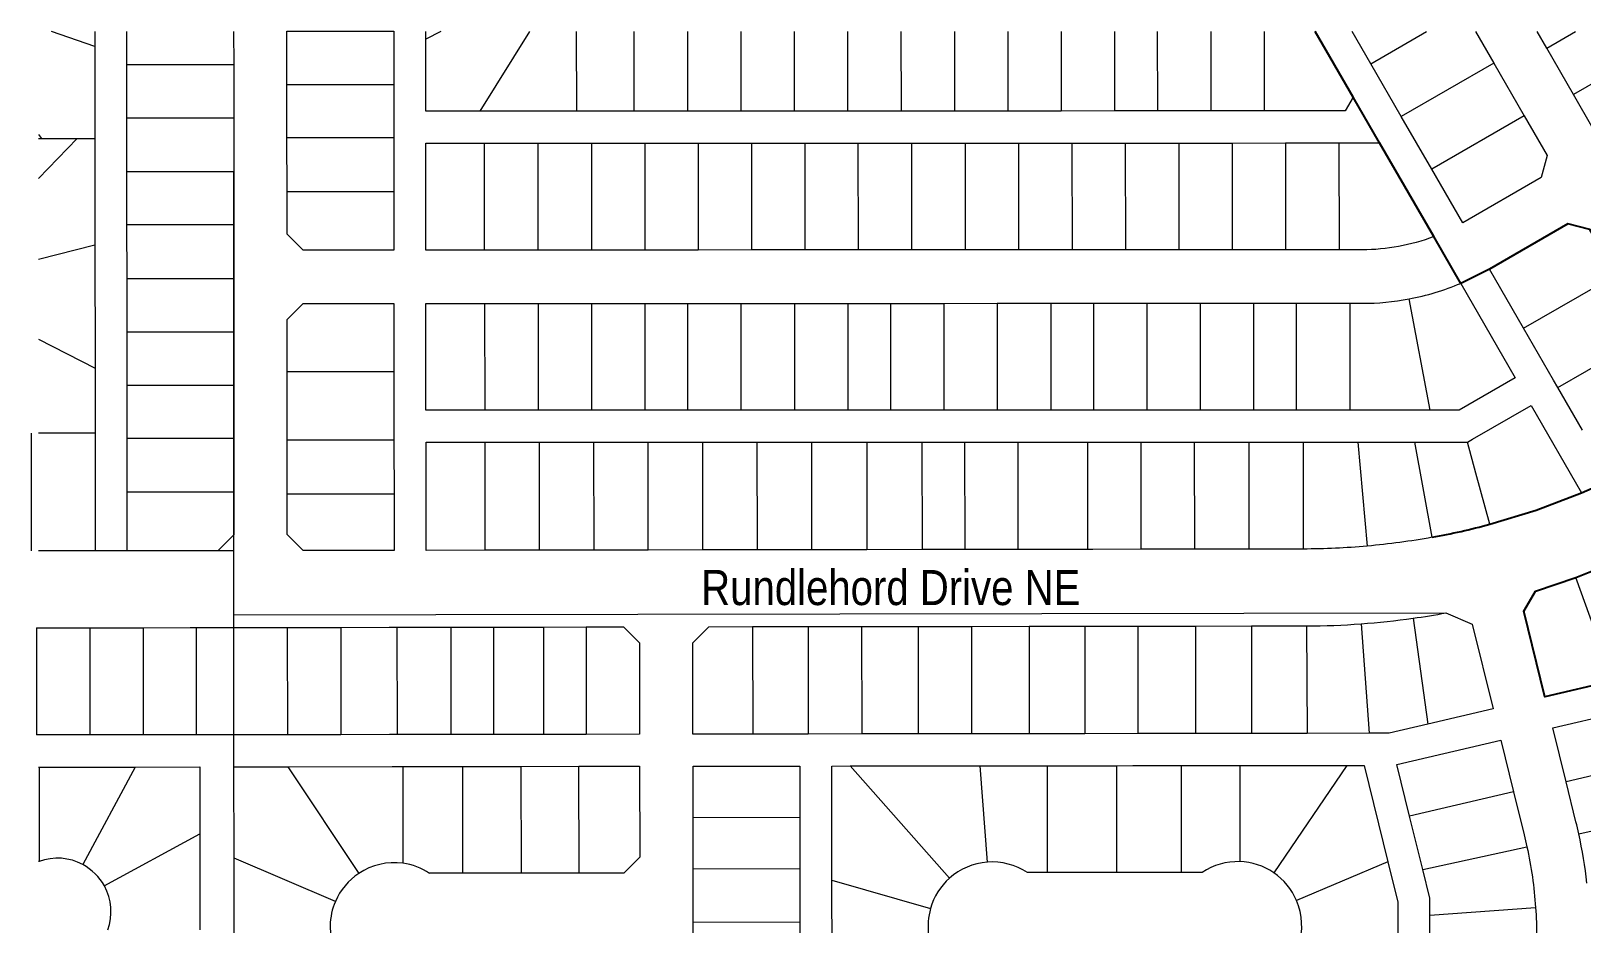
# Model space of a CAD drawing. Extents: x 1799 to 6004, y 5657000 to 5659938.
# Drawn here: x 2043.7 to 2486.4, y 5659282.7 to 5659537.4 of the extents above; entities that cross this region are included whole.
import ezdxf
from ezdxf.enums import TextEntityAlignment as Align

# ---------------------------------------------------------------- set-up
doc = ezdxf.new("R2010")
doc.units = 0
doc.header["$LTSCALE"] = 5
doc.layers.add('L-TITLEDB', color=4, linetype='Continuous')
doc.layers.add('L-TITLEDB-T', color=4, linetype='Continuous')
doc.styles.add('80L', font='ARIALN.TTF', dxfattribs={"height": 10})

msp = doc.modelspace()

# ---------------------------------------------------------------- linework, layer by layer
at = {"layer": 'L-TITLEDB', "lineweight": 0}
for p, q in [((2061.95, 5659532.99), (2049.61, 5659537.26)), ((2071.1, 5659527.8), (2071.09, 5659537.26)), ((2101.58, 5659537.26), (2101.59, 5659527.81)), ((2116.78, 5659537.4), (2147.27, 5659537.42)), ((2116.79, 5659522.16), (2116.78, 5659537.4)), ((2147.27, 5659537.42), (2147.27, 5659522.18)), ((2160.69, 5659537.26), (2156.41, 5659535.11)), ((2156.41, 5659535.11), (2156.41, 5659537.26)), ((2156.42, 5659514.55), (2156.41, 5659535.11)), ((2171.96, 5659514.56), (2186.1, 5659537.26)), ((2199.38, 5659537.26), (2199.39, 5659514.56)), ((2215.85, 5659514.57), (2215.85, 5659537.26)), ((2231.09, 5659537.26), (2231.09, 5659514.57)), ((2246.33, 5659537.26), (2246.34, 5659514.58)), ((2261.57, 5659537.26), (2261.58, 5659514.58)), ((2276.81, 5659537.26), (2276.82, 5659514.59)), ((2292.05, 5659537.26), (2292.06, 5659514.59)), ((2307.29, 5659537.26), (2307.3, 5659514.59)), ((2322.53, 5659537.26), (2322.54, 5659514.6)), ((2337.77, 5659537.26), (2337.78, 5659514.6)), ((2353.01, 5659537.26), (2353.03, 5659514.61)), ((2365.2, 5659537.26), (2365.22, 5659514.61)), ((2380.44, 5659537.26), (2380.46, 5659514.61)), ((2395.68, 5659537.26), (2395.7, 5659514.62)), ((2410.28, 5659537.26), (2421.07, 5659518.58)), ((2426.14, 5659528.06), (2420.82, 5659537.26)), ((2426.14, 5659528.06), (2442.05, 5659537.26)), ((2456.02, 5659537.26), (2461.21, 5659528.28)), ((2476.35, 5659532.49), (2473.59, 5659537.26)), ((2476.35, 5659532.49), (2484.6, 5659537.26)), ((2510.36, 5659534.54), (2483.97, 5659519.3)), ((2061.95, 5659532.99), (2061.97, 5659506.78)), ((2483.97, 5659519.3), (2476.35, 5659532.49)), ((2101.59, 5659527.81), (2071.1, 5659527.8)), ((2071.11, 5659512.56), (2071.1, 5659527.8)), ((2101.59, 5659527.81), (2101.6, 5659512.58)), ((2434.83, 5659513.03), (2426.14, 5659528.06)), ((2461.21, 5659528.28), (2434.83, 5659513.03)), ((2461.21, 5659528.28), (2469.9, 5659513.24)), ((2116.79, 5659522.16), (2147.27, 5659522.18)), ((2116.8, 5659506.92), (2116.79, 5659522.16)), ((2147.27, 5659522.18), (2147.28, 5659506.93)), ((2421.07, 5659518.58), (2418.79, 5659514.62)), ((2489.61, 5659509.53), (2483.97, 5659519.3)), ((2101.6, 5659512.58), (2071.11, 5659512.56)), ((2071.12, 5659497.33), (2071.11, 5659512.56)), ((2101.6, 5659512.58), (2101.6, 5659497.34)), ((2171.96, 5659514.56), (2156.42, 5659514.55)), ((2231.09, 5659514.57), (2215.85, 5659514.57)), ((2246.34, 5659514.58), (2231.09, 5659514.57)), ((2261.58, 5659514.58), (2246.34, 5659514.58)), ((2276.82, 5659514.59), (2261.58, 5659514.58)), ((2292.06, 5659514.59), (2276.82, 5659514.59)), ((2307.3, 5659514.59), (2292.06, 5659514.59)), ((2322.54, 5659514.6), (2307.3, 5659514.59)), ((2337.78, 5659514.6), (2322.54, 5659514.6)), ((2353.03, 5659514.61), (2337.78, 5659514.6)), ((2365.22, 5659514.61), (2353.03, 5659514.61)), ((2380.46, 5659514.61), (2365.22, 5659514.61)), ((2395.7, 5659514.62), (2380.46, 5659514.61)), ((2418.79, 5659514.62), (2395.7, 5659514.62)), ((2443.52, 5659497.99), (2434.83, 5659513.03)), ((2469.9, 5659513.24), (2443.52, 5659497.99)), ((2469.9, 5659513.24), (2476.46, 5659501.89)), ((2045.91, 5659507.91), (2046.73, 5659506.77)), ((2056.92, 5659506.78), (2045.91, 5659495.37)), ((2045.91, 5659506.77), (2046.73, 5659506.77)), ((2046.73, 5659506.77), (2056.92, 5659506.78)), ((2056.92, 5659506.78), (2061.97, 5659506.78)), ((2147.28, 5659506.93), (2116.8, 5659506.92)), ((2116.81, 5659491.67), (2116.8, 5659506.92)), ((2147.28, 5659506.93), (2147.29, 5659491.69)), ((2156.42, 5659505.41), (2173.19, 5659505.42)), ((2156.44, 5659474.94), (2156.42, 5659505.41)), ((2173.19, 5659505.42), (2188.43, 5659505.42)), ((2173.2, 5659474.94), (2173.19, 5659505.42)), ((2188.43, 5659505.42), (2203.67, 5659505.42)), ((2188.43, 5659505.42), (2188.44, 5659474.94)), ((2203.67, 5659505.42), (2218.91, 5659505.43)), ((2203.67, 5659505.42), (2203.68, 5659474.95)), ((2218.91, 5659505.43), (2234.15, 5659505.43)), ((2218.91, 5659505.43), (2218.92, 5659474.95)), ((2234.15, 5659505.43), (2249.39, 5659505.44)), ((2234.15, 5659505.43), (2234.17, 5659474.95)), ((2249.39, 5659505.44), (2264.63, 5659505.44)), ((2249.39, 5659505.44), (2249.41, 5659474.96)), ((2264.63, 5659505.44), (2279.87, 5659505.44)), ((2264.63, 5659505.44), (2264.65, 5659474.96)), ((2279.87, 5659505.44), (2295.11, 5659505.45)), ((2279.89, 5659474.96), (2279.87, 5659505.44)), ((2295.11, 5659505.45), (2310.36, 5659505.45)), ((2295.13, 5659474.97), (2295.11, 5659505.45)), ((2310.36, 5659505.45), (2325.6, 5659505.46)), ((2310.36, 5659505.45), (2310.38, 5659474.97)), ((2325.6, 5659505.46), (2325.62, 5659474.97)), ((2325.6, 5659505.46), (2340.84, 5659505.46)), ((2340.84, 5659505.46), (2340.86, 5659474.98)), ((2340.84, 5659505.46), (2356.08, 5659505.46)), ((2356.08, 5659505.46), (2371.32, 5659505.47)), ((2356.08, 5659505.46), (2356.1, 5659474.98)), ((2371.32, 5659505.47), (2386.56, 5659505.47)), ((2371.32, 5659505.47), (2371.34, 5659474.99)), ((2386.56, 5659505.47), (2401.8, 5659505.48)), ((2386.56, 5659505.47), (2386.58, 5659474.99)), ((2401.8, 5659505.48), (2417.04, 5659505.48)), ((2401.8, 5659505.48), (2401.82, 5659474.99)), ((2417.04, 5659505.48), (2428.64, 5659505.48)), ((2417.04, 5659505.48), (2417.07, 5659475)), ((2428.64, 5659505.48), (2444.09, 5659478.76)), ((2476.46, 5659501.89), (2474.79, 5659495.65)), ((2071.12, 5659497.33), (2101.6, 5659497.34)), ((2071.13, 5659482.09), (2071.12, 5659497.33)), ((2101.6, 5659497.34), (2101.61, 5659482.1)), ((2452.37, 5659482.69), (2443.52, 5659497.99)), ((2474.79, 5659495.65), (2452.37, 5659482.69)), ((2116.81, 5659491.67), (2147.29, 5659491.69)), ((2116.81, 5659479.48), (2116.81, 5659491.67)), ((2147.29, 5659491.69), (2147.3, 5659474.93)), ((2101.61, 5659482.1), (2071.13, 5659482.09)), ((2071.14, 5659466.86), (2071.13, 5659482.09)), ((2101.61, 5659482.1), (2101.62, 5659466.87)), ((2460, 5659469.5), (2482.41, 5659482.46)), ((2482.41, 5659482.46), (2488.66, 5659480.79)), ((2121.39, 5659474.91), (2116.81, 5659479.48)), ((2061.99, 5659476.31), (2045.91, 5659472.22)), ((2061.99, 5659476.31), (2062.01, 5659441.26)), ((2147.3, 5659474.93), (2121.39, 5659474.91)), ((2173.2, 5659474.94), (2156.44, 5659474.94)), ((2188.44, 5659474.94), (2173.2, 5659474.94)), ((2203.68, 5659474.95), (2188.44, 5659474.94)), ((2218.92, 5659474.95), (2203.68, 5659474.95)), ((2234.17, 5659474.95), (2218.92, 5659474.95)), ((2249.41, 5659474.96), (2234.17, 5659474.95)), ((2264.65, 5659474.96), (2249.41, 5659474.96)), ((2279.89, 5659474.96), (2264.65, 5659474.96)), ((2295.13, 5659474.97), (2279.89, 5659474.96)), ((2310.38, 5659474.97), (2295.13, 5659474.97)), ((2325.62, 5659474.97), (2310.38, 5659474.97)), ((2340.86, 5659474.98), (2325.62, 5659474.97)), ((2356.1, 5659474.98), (2340.86, 5659474.98)), ((2371.34, 5659474.99), (2356.1, 5659474.98)), ((2386.58, 5659474.99), (2371.34, 5659474.99)), ((2401.82, 5659474.99), (2386.58, 5659474.99)), ((2417.07, 5659475), (2401.82, 5659474.99)), ((2423.7, 5659475), (2417.07, 5659475)), ((2469.75, 5659452.61), (2460, 5659469.5)), ((2469.75, 5659452.61), (2496.14, 5659467.86)), ((2071.14, 5659466.86), (2101.62, 5659466.87)), ((2071.15, 5659451.62), (2071.14, 5659466.86)), ((2101.62, 5659466.87), (2101.63, 5659451.63)), ((2451.8, 5659465.43), (2467.33, 5659438.53)), ((2116.83, 5659455.11), (2121.39, 5659459.68)), ((2121.39, 5659459.68), (2147.3, 5659459.69)), ((2147.3, 5659459.69), (2147.32, 5659440.19)), ((2156.44, 5659459.7), (2173.21, 5659459.7)), ((2156.47, 5659429.23), (2156.44, 5659459.7)), ((2173.21, 5659459.7), (2188.45, 5659459.71)), ((2173.21, 5659459.7), (2173.23, 5659429.23)), ((2188.45, 5659459.71), (2203.69, 5659459.71)), ((2188.45, 5659459.71), (2188.47, 5659429.24)), ((2203.69, 5659459.71), (2203.71, 5659429.24)), ((2203.69, 5659459.71), (2218.93, 5659459.71)), ((2218.93, 5659459.71), (2218.95, 5659429.25)), ((2218.93, 5659459.71), (2231.12, 5659459.71)), ((2231.12, 5659459.71), (2246.36, 5659459.72)), ((2231.12, 5659459.71), (2231.14, 5659429.25)), ((2246.36, 5659459.72), (2246.38, 5659429.25)), ((2246.36, 5659459.72), (2261.61, 5659459.72)), ((2261.61, 5659459.72), (2261.62, 5659429.26)), ((2261.61, 5659459.72), (2276.85, 5659459.72)), ((2276.85, 5659459.72), (2289.04, 5659459.73)), ((2276.85, 5659459.72), (2276.86, 5659429.26)), ((2289.04, 5659459.73), (2289.05, 5659429.26)), ((2289.04, 5659459.73), (2304.28, 5659459.73)), ((2304.28, 5659459.73), (2319.52, 5659459.74)), ((2304.28, 5659459.73), (2304.29, 5659429.26)), ((2319.52, 5659459.74), (2319.53, 5659429.27)), ((2319.52, 5659459.74), (2334.77, 5659459.74)), ((2334.77, 5659459.74), (2334.77, 5659429.27)), ((2334.77, 5659459.74), (2346.96, 5659459.74)), ((2346.96, 5659459.74), (2346.96, 5659429.28)), ((2346.96, 5659459.74), (2362.2, 5659459.74)), ((2362.2, 5659459.74), (2377.44, 5659459.75)), ((2362.2, 5659459.74), (2362.2, 5659429.28)), ((2377.44, 5659459.75), (2377.44, 5659429.28)), ((2377.44, 5659459.75), (2392.68, 5659459.75)), ((2392.68, 5659459.75), (2392.68, 5659429.28)), ((2392.68, 5659459.75), (2404.88, 5659459.75)), ((2404.88, 5659459.75), (2404.87, 5659429.29)), ((2404.88, 5659459.75), (2420.12, 5659459.76)), ((2420.12, 5659459.76), (2420.11, 5659429.29)), ((2420.12, 5659459.76), (2423.7, 5659459.76)), ((2437.04, 5659461), (2442.99, 5659429.3)), ((2116.84, 5659440.18), (2116.83, 5659455.11)), ((2071.15, 5659451.62), (2101.63, 5659451.63)), ((2071.16, 5659436.39), (2071.15, 5659451.62)), ((2101.63, 5659451.63), (2101.64, 5659436.4)), ((2479.51, 5659435.73), (2505.89, 5659450.97)), ((2045.91, 5659449.52), (2062.01, 5659441.26)), ((2062.01, 5659441.26), (2062.03, 5659422.67)), ((2147.32, 5659440.19), (2116.84, 5659440.18)), ((2116.86, 5659420.68), (2116.84, 5659440.18)), ((2467.33, 5659438.53), (2451.33, 5659429.3)), ((2071.16, 5659436.39), (2101.64, 5659436.4)), ((2071.17, 5659421.15), (2071.16, 5659436.39)), ((2101.64, 5659436.4), (2101.65, 5659421.16)), ((2173.23, 5659429.23), (2156.47, 5659429.23)), ((2188.47, 5659429.24), (2173.23, 5659429.23)), ((2203.71, 5659429.24), (2188.47, 5659429.24)), ((2218.95, 5659429.25), (2203.71, 5659429.24)), ((2231.14, 5659429.25), (2218.95, 5659429.25)), ((2246.38, 5659429.25), (2231.14, 5659429.25)), ((2261.62, 5659429.26), (2246.38, 5659429.25)), ((2276.86, 5659429.26), (2261.62, 5659429.26)), ((2289.05, 5659429.26), (2276.86, 5659429.26)), ((2304.29, 5659429.26), (2289.05, 5659429.26)), ((2319.53, 5659429.27), (2304.29, 5659429.26)), ((2334.77, 5659429.27), (2319.53, 5659429.27)), ((2346.96, 5659429.28), (2334.77, 5659429.27)), ((2362.2, 5659429.28), (2346.96, 5659429.28)), ((2377.44, 5659429.28), (2362.2, 5659429.28)), ((2392.68, 5659429.28), (2377.44, 5659429.28)), ((2404.87, 5659429.29), (2392.68, 5659429.28)), ((2420.11, 5659429.29), (2404.87, 5659429.29)), ((2442.99, 5659429.3), (2420.11, 5659429.29)), ((2451.33, 5659429.3), (2442.99, 5659429.3)), ((2471.9, 5659430.62), (2486.31, 5659405.67)), ((2062.03, 5659422.67), (2045.91, 5659422.66)), ((2101.65, 5659421.16), (2071.17, 5659421.15)), ((2071.18, 5659405.92), (2071.17, 5659421.15)), ((2101.65, 5659421.16), (2101.65, 5659405.92)), ((2116.87, 5659405.39), (2116.86, 5659420.68)), ((2156.48, 5659420.09), (2173.24, 5659420.1)), ((2156.5, 5659389.27), (2156.48, 5659420.09)), ((2173.24, 5659420.1), (2173.26, 5659389.3)), ((2173.24, 5659420.1), (2188.78, 5659420.1)), ((2188.78, 5659420.1), (2204.32, 5659420.11)), ((2188.78, 5659420.1), (2188.81, 5659389.32)), ((2204.32, 5659420.11), (2219.86, 5659420.11)), ((2204.32, 5659420.11), (2204.35, 5659389.34)), ((2219.86, 5659420.11), (2235.4, 5659420.11)), ((2219.89, 5659389.36), (2219.86, 5659420.11)), ((2235.4, 5659420.11), (2250.95, 5659420.12)), ((2235.4, 5659420.11), (2235.43, 5659389.39)), ((2250.95, 5659420.12), (2266.49, 5659420.12)), ((2250.95, 5659420.12), (2250.98, 5659389.41)), ((2266.49, 5659420.12), (2282.26, 5659420.12)), ((2266.49, 5659420.12), (2266.52, 5659389.43)), ((2282.26, 5659420.12), (2298.03, 5659420.12)), ((2282.26, 5659420.12), (2282.29, 5659389.46)), ((2298.03, 5659420.12), (2310.22, 5659420.13)), ((2298.03, 5659420.12), (2298.07, 5659389.48)), ((2310.22, 5659420.13), (2310.26, 5659389.5)), ((2310.22, 5659420.13), (2325.46, 5659420.13)), ((2325.5, 5659389.52), (2325.46, 5659420.13)), ((2345.27, 5659420.14), (2345.31, 5659389.55)), ((2360.52, 5659420.14), (2360.55, 5659389.58)), ((2360.52, 5659420.14), (2375.76, 5659420.14)), ((2375.76, 5659420.14), (2375.8, 5659389.6)), ((2375.76, 5659420.14), (2391.3, 5659420.14)), ((2391.3, 5659420.14), (2406.84, 5659420.15)), ((2391.3, 5659420.14), (2391.34, 5659389.62)), ((2406.84, 5659420.15), (2406.88, 5659389.64)), ((2406.84, 5659420.15), (2422.46, 5659420.15)), ((2422.46, 5659420.15), (2438.68, 5659420.16)), ((2422.46, 5659420.15), (2425.14, 5659390.48)), ((2443.65, 5659392.99), (2438.68, 5659420.16)), ((2071.18, 5659405.92), (2101.65, 5659405.92)), ((2101.65, 5659405.92), (2101.66, 5659393.74)), ((2116.88, 5659393.77), (2116.87, 5659405.39)), ((2147.35, 5659405.39), (2147.36, 5659389.25)), ((2121.46, 5659389.21), (2116.88, 5659393.77)), ((2062.05, 5659389.12), (2045.91, 5659389.1)), ((2097.1, 5659389.16), (2071.19, 5659389.13)), ((2147.36, 5659389.25), (2121.46, 5659389.21)), ((2173.26, 5659389.3), (2156.5, 5659389.27)), ((2188.81, 5659389.32), (2173.26, 5659389.3)), ((2204.35, 5659389.34), (2188.81, 5659389.32)), ((2219.89, 5659389.36), (2204.35, 5659389.34)), ((2235.43, 5659389.39), (2219.89, 5659389.36)), ((2250.98, 5659389.41), (2235.43, 5659389.39)), ((2266.52, 5659389.43), (2250.98, 5659389.41)), ((2282.29, 5659389.46), (2266.52, 5659389.43)), ((2298.07, 5659389.48), (2282.29, 5659389.46)), ((2310.26, 5659389.5), (2298.07, 5659389.48)), ((2325.5, 5659389.52), (2310.26, 5659389.5)), ((2375.8, 5659389.6), (2360.55, 5659389.58)), ((2391.34, 5659389.62), (2375.8, 5659389.6)), ((2406.88, 5659389.64), (2391.34, 5659389.62)), ((2495.35, 5659352.06), (2484.66, 5659381.49)), ((2469.81, 5659371.96), (2473.11, 5659377.67)), ((2447.58, 5659371.42), (2455.06, 5659368.25)), ((2475.86, 5659347.51), (2469.81, 5659371.96)), ((2045.28, 5659367.16), (2060.51, 5659367.18)), ((2045.28, 5659367.16), (2045.3, 5659336.6)), ((2060.51, 5659367.18), (2075.75, 5659367.2)), ((2060.51, 5659367.18), (2060.53, 5659336.6)), ((2075.75, 5659367.2), (2075.77, 5659336.61)), ((2090.98, 5659367.22), (2101.65, 5659367.24)), ((2091, 5659336.62), (2090.98, 5659367.22)), ((2101.65, 5659367.24), (2116.89, 5659367.27)), ((2101.67, 5659336.63), (2101.65, 5659367.24)), ((2116.89, 5659367.27), (2132.13, 5659367.3)), ((2116.89, 5659367.27), (2116.93, 5659336.65)), ((2132.13, 5659367.3), (2132.17, 5659336.67)), ((2148.32, 5659336.69), (2148.28, 5659367.33)), ((2163.53, 5659367.35), (2175.72, 5659367.38)), ((2163.53, 5659367.35), (2163.56, 5659336.72)), ((2175.72, 5659367.38), (2189.98, 5659367.4)), ((2175.72, 5659367.38), (2175.75, 5659336.73)), ((2189.98, 5659367.4), (2202.18, 5659367.43)), ((2189.98, 5659367.4), (2190.02, 5659336.76)), ((2202.18, 5659367.43), (2212.85, 5659367.45)), ((2202.18, 5659367.43), (2202.21, 5659336.77)), ((2212.85, 5659367.45), (2217.42, 5659362.88)), ((2232.64, 5659362.91), (2237.2, 5659367.49)), ((2237.2, 5659367.49), (2249.7, 5659367.51)), ((2249.7, 5659367.51), (2265.55, 5659367.53)), ((2249.7, 5659367.51), (2249.75, 5659336.83)), ((2265.55, 5659367.53), (2280.79, 5659367.54)), ((2265.55, 5659367.53), (2265.6, 5659336.85)), ((2280.79, 5659367.54), (2296.94, 5659367.57)), ((2280.79, 5659367.54), (2280.83, 5659336.88)), ((2296.94, 5659367.57), (2312.18, 5659367.58)), ((2296.94, 5659367.57), (2296.98, 5659336.9)), ((2312.18, 5659367.58), (2328.64, 5659367.61)), ((2312.18, 5659367.58), (2312.22, 5659336.92)), ((2328.64, 5659367.61), (2344.49, 5659367.63)), ((2328.64, 5659367.61), (2328.67, 5659336.94)), ((2344.49, 5659367.63), (2359.73, 5659367.65)), ((2344.49, 5659367.63), (2344.52, 5659336.96)), ((2359.73, 5659367.65), (2376.19, 5659367.67)), ((2359.76, 5659336.98), (2359.73, 5659367.65)), ((2376.19, 5659367.67), (2392.05, 5659367.69)), ((2376.21, 5659337.01), (2376.19, 5659367.67)), ((2392.05, 5659367.69), (2406.92, 5659367.71)), ((2392.05, 5659367.69), (2392.06, 5659337.03)), ((2406.92, 5659367.71), (2407.83, 5659367.71)), ((2407.83, 5659367.71), (2407.97, 5659337.05)), ((2423.36, 5659368.32), (2425.64, 5659337.08)), ((2438.2, 5659369.91), (2442.41, 5659339.66)), ((2455.06, 5659368.25), (2461.04, 5659344.02)), ((2217.42, 5659362.88), (2217.45, 5659336.79)), ((2232.68, 5659336.81), (2232.64, 5659362.91)), ((2495.35, 5659352.06), (2475.86, 5659347.51)), ((2461.04, 5659344.02), (2442.41, 5659339.66)), ((2478.05, 5659338.64), (2507.73, 5659345.56)), ((2442.41, 5659339.66), (2431.36, 5659337.08)), ((2060.53, 5659336.6), (2045.3, 5659336.6)), ((2075.77, 5659336.61), (2060.53, 5659336.6)), ((2101.67, 5659336.63), (2091, 5659336.62)), ((2116.93, 5659336.65), (2101.67, 5659336.63)), ((2132.17, 5659336.67), (2116.93, 5659336.65)), ((2175.75, 5659336.73), (2163.56, 5659336.72)), ((2190.02, 5659336.76), (2175.75, 5659336.73)), ((2202.21, 5659336.77), (2190.02, 5659336.76)), ((2217.45, 5659336.79), (2202.21, 5659336.77)), ((2249.75, 5659336.83), (2232.68, 5659336.81)), ((2265.6, 5659336.85), (2249.75, 5659336.83)), ((2280.83, 5659336.88), (2265.6, 5659336.85)), ((2296.98, 5659336.9), (2280.83, 5659336.88)), ((2312.22, 5659336.92), (2296.98, 5659336.9)), ((2328.67, 5659336.94), (2312.22, 5659336.92)), ((2344.52, 5659336.96), (2328.67, 5659336.94)), ((2359.76, 5659336.98), (2344.52, 5659336.96)), ((2376.21, 5659337.01), (2359.76, 5659336.98)), ((2392.06, 5659337.03), (2376.21, 5659337.01)), ((2407.97, 5659337.05), (2392.06, 5659337.03)), ((2425.64, 5659337.08), (2407.97, 5659337.05)), ((2431.36, 5659337.08), (2425.64, 5659337.08)), ((2433.56, 5659328.21), (2463.24, 5659335.14)), ((2463.24, 5659335.14), (2466.89, 5659320.37)), ((2481.86, 5659323.25), (2478.05, 5659338.64)), ((2045.91, 5659327.45), (2046.08, 5659327.45)), ((2046.08, 5659327.45), (2073.5, 5659327.46)), ((2046.08, 5659327.45), (2046.09, 5659300.52)), ((2073.5, 5659327.46), (2058.52, 5659299.63)), ((2073.5, 5659327.46), (2091.92, 5659327.47)), ((2091.92, 5659327.47), (2091.93, 5659308.44)), ((2101.69, 5659301.45), (2101.67, 5659327.48)), ((2117.06, 5659327.51), (2137.29, 5659297.12)), ((2149.83, 5659327.57), (2166.9, 5659327.6)), ((2166.9, 5659327.6), (2183.66, 5659327.63)), ((2166.9, 5659327.6), (2166.93, 5659297.14)), ((2183.66, 5659327.63), (2200.12, 5659327.66)), ((2183.69, 5659297.16), (2183.66, 5659327.63)), ((2200.12, 5659327.66), (2217.46, 5659327.69)), ((2200.16, 5659297.19), (2200.12, 5659327.66)), ((2217.46, 5659327.69), (2217.49, 5659301.78)), ((2232.69, 5659327.7), (2263.17, 5659327.74)), ((2232.71, 5659313.07), (2232.69, 5659327.7)), ((2263.17, 5659327.74), (2263.18, 5659313.11)), ((2272.31, 5659327.74), (2277.5, 5659327.75)), ((2272.35, 5659295.14), (2272.31, 5659327.74)), ((2277.5, 5659327.75), (2314.68, 5659327.79)), ((2277.5, 5659327.75), (2305.91, 5659295.75)), ((2314.68, 5659327.79), (2333.87, 5659327.82)), ((2316.7, 5659300.33), (2314.68, 5659327.79)), ((2333.89, 5659297.34), (2333.87, 5659327.82)), ((2353.69, 5659297.37), (2353.68, 5659327.84)), ((2371.97, 5659327.87), (2388.72, 5659327.89)), ((2371.97, 5659327.87), (2371.98, 5659297.39)), ((2388.72, 5659327.89), (2419.33, 5659327.93)), ((2388.72, 5659327.89), (2388.73, 5659300.45)), ((2419.33, 5659327.93), (2398.44, 5659297.29)), ((2419.33, 5659327.93), (2424.21, 5659327.93)), ((2424.21, 5659327.93), (2431.02, 5659300.42)), ((2437.22, 5659313.42), (2433.56, 5659328.21)), ((2511.54, 5659330.19), (2481.86, 5659323.25)), ((2484.7, 5659311.78), (2481.86, 5659323.25)), ((2466.89, 5659320.37), (2437.22, 5659313.42)), ((2466.89, 5659320.37), (2469.91, 5659308.12)), ((2232.71, 5659313.07), (2263.18, 5659313.11)), ((2232.73, 5659298.44), (2232.71, 5659313.07)), ((2263.18, 5659313.11), (2263.2, 5659298.48)), ((2440.98, 5659298.23), (2437.22, 5659313.42)), ((2485.49, 5659308.43), (2515.29, 5659315.02)), ((2064.67, 5659293.53), (2091.93, 5659308.44)), ((2091.93, 5659308.44), (2091.95, 5659281.02)), ((2440.98, 5659298.23), (2470.7, 5659304.71)), ((2046.09, 5659300.52), (2045.91, 5659300.46)), ((2101.7, 5659275.25), (2101.69, 5659301.45)), ((2130.61, 5659289.1), (2101.69, 5659301.45)), ((2217.49, 5659301.78), (2212.93, 5659297.21)), ((2431.02, 5659300.42), (2404.97, 5659289.35)), ((2431.02, 5659300.42), (2433.87, 5659288.89)), ((2166.93, 5659297.14), (2157.5, 5659297.13)), ((2183.69, 5659297.16), (2166.93, 5659297.14)), ((2200.16, 5659297.19), (2183.69, 5659297.16)), ((2212.93, 5659297.21), (2200.16, 5659297.19)), ((2232.73, 5659298.44), (2263.2, 5659298.48)), ((2232.75, 5659283.2), (2232.73, 5659298.44)), ((2263.2, 5659298.48), (2263.22, 5659283.25)), ((2333.89, 5659297.34), (2328.15, 5659297.33)), ((2378.02, 5659297.4), (2371.98, 5659297.39)), ((2443.01, 5659290.01), (2440.98, 5659298.23)), ((2272.35, 5659295.14), (2300.48, 5659287.1)), ((2272.38, 5659272.58), (2272.35, 5659295.14)), ((2433.87, 5659288.89), (2433.89, 5659276.68)), ((2443.02, 5659285.23), (2443.01, 5659290.01)), ((2443.02, 5659285.23), (2473.18, 5659287.38)), ((2232.75, 5659283.2), (2263.22, 5659283.25)), ((2232.77, 5659267.95), (2232.75, 5659283.2)), ((2263.22, 5659283.25), (2263.24, 5659268.01)), ((2443.03, 5659270.91), (2443.02, 5659285.23))]:
    msp.add_line(p, q, dxfattribs=at)
at = {"layer": 'L-TITLEDB', "lineweight": 0, "flags": 128}
for points in [[(2061.95, 5659537.26), (2061.95, 5659532.99)], [(2199.39, 5659514.56), (2198.48, 5659514.56), (2171.96, 5659514.56)], [(2215.85, 5659514.57), (2201.52, 5659514.56), (2199.39, 5659514.56)], [(2061.97, 5659506.78), (2061.97, 5659503.73), (2061.99, 5659476.31)], [(2479.51, 5659435.73), (2478.29, 5659437.84), (2469.75, 5659452.61)], [(2147.32, 5659440.19), (2147.33, 5659422.21), (2147.34, 5659420.69)], [(2486.52, 5659423.59), (2480.57, 5659433.88), (2479.51, 5659435.73)], [(2453.78, 5659420.16), (2455.15, 5659420.95), (2471.9, 5659430.62)], [(2043.74, 5659422.66), (2043.75, 5659419.61), (2043.76, 5659392.15), (2043.76, 5659389.1)], [(2062.03, 5659422.67), (2062.03, 5659419.62), (2062.05, 5659392.17), (2062.05, 5659389.12)], [(2147.34, 5659420.69), (2138.19, 5659420.68), (2121.43, 5659420.68), (2116.86, 5659420.68)], [(2147.34, 5659420.69), (2147.34, 5659419.17), (2147.35, 5659405.39)], [(2325.46, 5659420.13), (2337.66, 5659420.13), (2345.27, 5659420.14)], [(2345.27, 5659420.14), (2346.79, 5659420.14), (2360.52, 5659420.14)], [(2438.68, 5659420.16), (2452.21, 5659420.16), (2453.78, 5659420.16)], [(2460.09, 5659396.7), (2456.16, 5659411.33), (2453.78, 5659420.16)], [(2071.19, 5659389.13), (2071.19, 5659390.65), (2071.18, 5659405.92)], [(2116.87, 5659405.39), (2121.44, 5659405.39), (2147.35, 5659405.39)], [(2101.66, 5659393.74), (2098.61, 5659390.68), (2097.1, 5659389.16)], [(2345.31, 5659389.55), (2337.69, 5659389.54), (2325.5, 5659389.52)], [(2360.55, 5659389.58), (2346.83, 5659389.55), (2345.31, 5659389.55)], [(2075.75, 5659367.2), (2089.15, 5659367.22), (2090.98, 5659367.22)], [(2132.13, 5659367.3), (2146, 5659367.32), (2148.28, 5659367.33)], [(2148.28, 5659367.33), (2150.57, 5659367.33), (2163.53, 5659367.35)], [(2091, 5659336.62), (2089.17, 5659336.62), (2075.77, 5659336.61)], [(2148.32, 5659336.69), (2146.03, 5659336.69), (2132.17, 5659336.67)], [(2163.56, 5659336.72), (2150.61, 5659336.7), (2148.32, 5659336.69)], [(2101.67, 5659327.48), (2102.28, 5659327.48), (2117.06, 5659327.51)], [(2117.06, 5659327.51), (2146.78, 5659327.56), (2149.83, 5659327.57)], [(2149.83, 5659327.57), (2149.84, 5659318.43), (2149.86, 5659300)], [(2333.87, 5659327.82), (2349.11, 5659327.84), (2353.68, 5659327.84)], [(2353.68, 5659327.84), (2358.25, 5659327.85), (2371.97, 5659327.87)], [(2353.69, 5659297.37), (2349.12, 5659297.36), (2333.89, 5659297.34)], [(2371.98, 5659297.39), (2358.26, 5659297.37), (2353.69, 5659297.37)]]:
    msp.add_lwpolyline(points, dxfattribs=at)
at = {"layer": 'L-TITLEDB', "flags": 128}
msp.add_lwpolyline([(2443.65, 5659392.99), (2443.65, 5659392.99), (2443.65, 5659392.99, 0.020433), (2460.09, 5659396.7), (2473.35, 5659400.74), (2486.31, 5659405.67), (2494.71, 5659409.41, 0.020491), (2509.68, 5659417.25), (2517.49, 5659421.76), (2519.16, 5659428.01), (2512.91, 5659438.83), (2506.96, 5659449.12), (2504.67, 5659453.08), (2496.14, 5659467.86), (2488.66, 5659480.79), (2482.41, 5659482.46), (2460, 5659469.5), (2451.8, 5659465.43), (2444.09, 5659478.76), (2428.64, 5659505.48), (2421.07, 5659518.58), (2410.28, 5659537.26)], format="xyb", dxfattribs=at)
at = {"layer": 'L-TITLEDB', "lineweight": 0}
for points in [[(2101.66, 5659389.17), (2101.66, 5659393.74), (2101.65, 5659405.92), (2101.65, 5659421.16), (2101.64, 5659436.4), (2101.63, 5659451.63), (2101.62, 5659466.87), (2101.61, 5659482.1), (2101.6, 5659497.34)], [(2101.64, 5659370.9), (2101.66, 5659389.17), (2097.1, 5659389.16), (2071.19, 5659389.13), (2062.05, 5659389.12), (2045.91, 5659389.1)], [(2101.69, 5659301.45), (2101.67, 5659327.48), (2101.67, 5659336.63), (2101.65, 5659367.24), (2101.64, 5659370.9), (2447.58, 5659371.42)], [(2101.73, 5659240.52), (2101.72, 5659258.8), (2101.7, 5659275.25), (2101.69, 5659301.45)]]:
    msp.add_lwpolyline(points, dxfattribs=at)
at = {"layer": 'L-TITLEDB', "lineweight": 0, "flags": 128}
for points in [[(2444.09, 5659478.76, -0.091062), (2423.7, 5659475)], [(2486.31, 5659405.67, -0.033632), (2460.09, 5659396.7)], [(2443.65, 5659392.99, -0.022649), (2425.14, 5659390.48)], [(2460.09, 5659396.7, -0.020433), (2443.65, 5659392.99)], [(2425.14, 5659390.48, -0.022169), (2406.88, 5659389.64)], [(2469.91, 5659308.12, -0.007091), (2470.7, 5659304.71)], [(2470.7, 5659304.71, -0.035485), (2473.18, 5659287.38)], [(2473.18, 5659287.38, -0.016999), (2473.48, 5659278.99)]]:
    msp.add_lwpolyline(points, format="xyb", dxfattribs=at)
at = {"layer": 'L-TITLEDB', "flags": 128}
for points in [[(2495.35, 5659352.06), (2475.86, 5659347.51), (2469.81, 5659371.96), (2473.11, 5659377.67), (2484.66, 5659381.49), (2497.95, 5659386.82)], [(2473.11, 5659377.67), (2473.11, 5659377.67)]]:
    msp.add_lwpolyline(points, dxfattribs=at)
at = {"layer": 'L-TITLEDB', "lineweight": 0}
for centre, radius, start, end in [((2423.66, 5659532.41), 72.65, 280.6178, 292.7919), ((2423.68, 5659532.41), 72.66, 270.0165, 280.6007), ((2406.41, 5659596.14), 228.46, 290.0289, 293.6209), ((2407.17, 5659596.4), 228.45, 286.7766, 289.8279), ((2406.63, 5659595.38), 227.67, 277.9699, 280.3621), ((2406.59, 5659595.37), 227.67, 270.3127, 274.2239), ((2406.59, 5659595.37), 227.67, 274.223, 277.981), ((2349.68, 5659278.39), 139.09, 12.472, 13.8918), ((2349.65, 5659278.52), 139.09, 6.5173, 12.4177), ((2051.31, 5659286.21), 15.24, 61.7438, 110.0509), ((2051.31, 5659286.21), 15.24, 28.7018, 61.7285), ((2147.4, 5659281.89), 18.27, 82.2731, 123.5837), ((2147.42, 5659281.9), 18.26, 56.4921, 82.3255), ((2318.08, 5659282.06), 18.32, 94.3426, 131.6483), ((2318, 5659281.93), 18.44, 56.622, 94.0493), ((2388.15, 5659282.17), 18.3, 88.1869, 123.6229), ((2388.15, 5659282.18), 18.29, 55.7544, 88.1709), ((2147.41, 5659281.89), 18.29, 123.6082, 156.7582), ((2317.97, 5659282.14), 18.18, 131.5439, 164.1814), ((2388.15, 5659282.19), 18.27, 23.0631, 55.7581), ((2051.31, 5659286.21), 15.24, 340.0437, 28.6998), ((2147.43, 5659281.89), 18.3, 156.7784, 200.9644), ((2317.84, 5659282.05), 18.08, 163.7912, 211.4683), ((2388.17, 5659282.18), 18.26, 342.3555, 23.0898)]:
    msp.add_arc(centre, radius, start, end, dxfattribs=at)

# ---------------------------------------------------------------- texts
at = {"layer": 'L-TITLEDB-T', "style": '80L'}
msp.add_text('Rundlehord Drive NE', height=10, dxfattribs=at).set_placement((2289.13, 5659378.66), align=Align.MIDDLE_CENTER)

doc.saveas('drawing.dxf')
